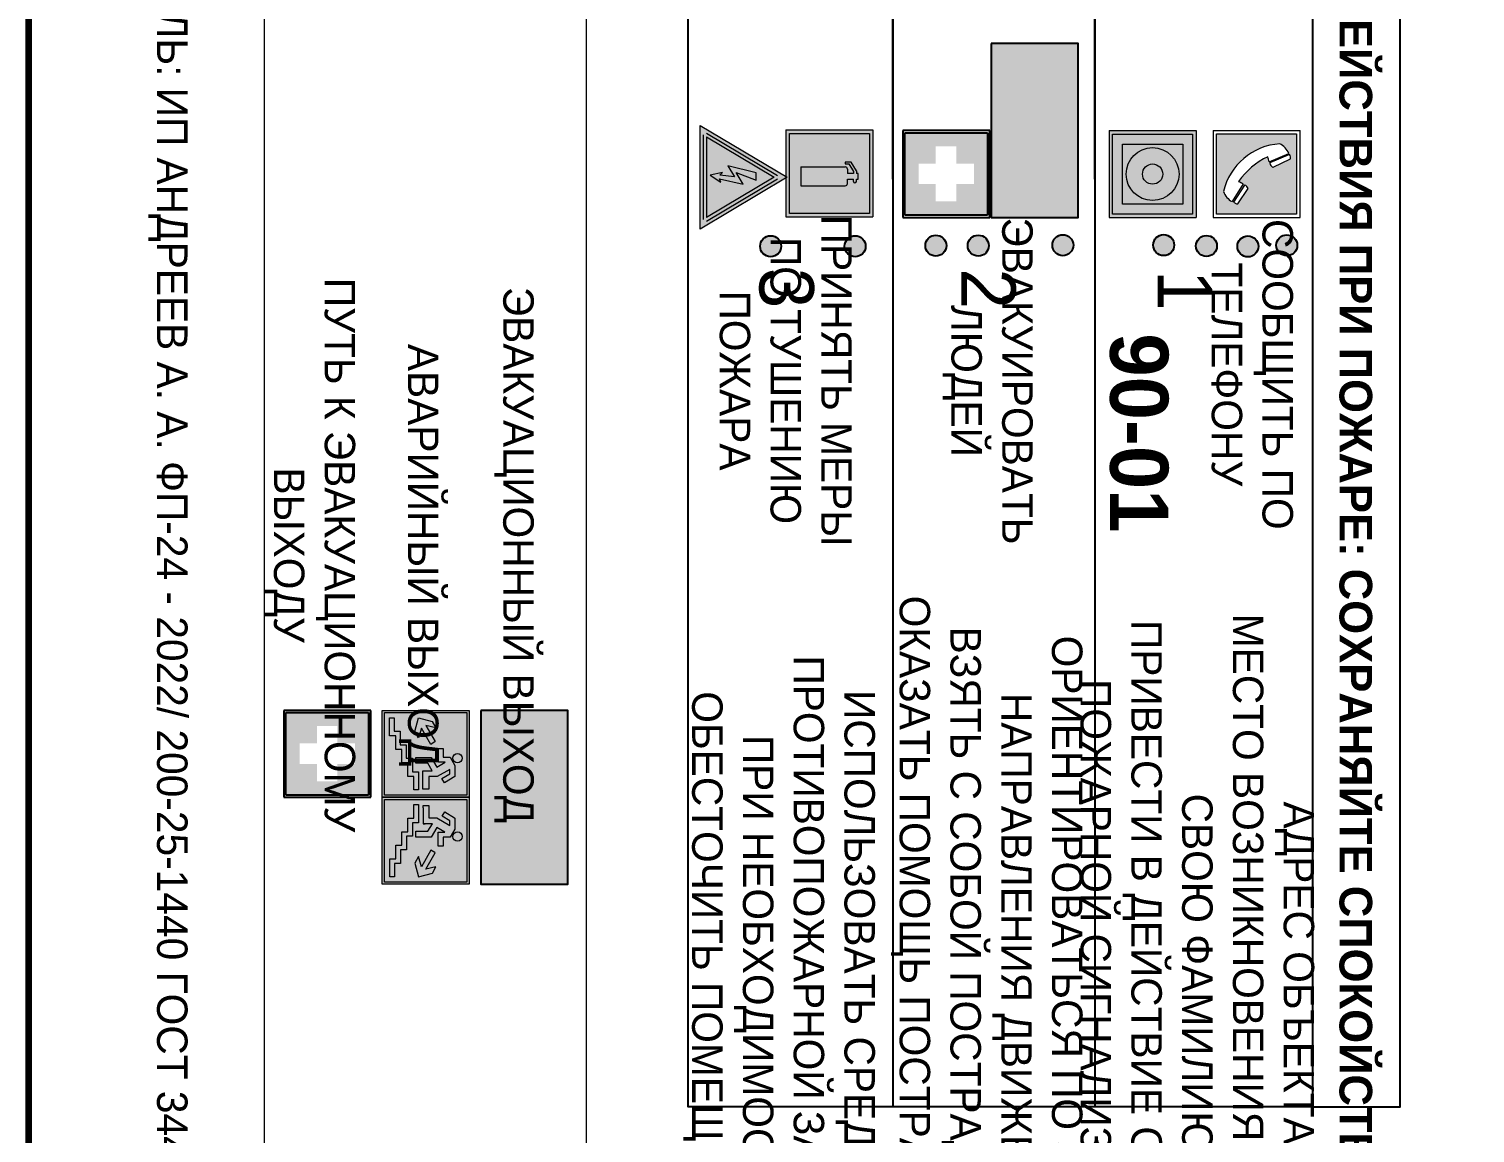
# Model space of a CAD drawing. Header units: millimetres. Extents: x 13114 to 67229, y 22859 to 38520.
# Drawn here: x 29931.4 to 30064.4, y 30327.8 to 30429.4 of the extents above; entities that cross this region are included whole.
import ezdxf

# ---------------------------------------------------------------- set-up
doc = ezdxf.new("R2010")
doc.units = ezdxf.units.MM
doc.layers.add('План_Штампы', color=7, linetype='Continuous')
doc.styles.add('обычный', font='arial.ttf')

# ---------------------------------------------------------------- blocks, each defined once
blk = doc.blocks.new('A$C3E6D3DDE')
at = {"lineweight": 5}
h = blk.add_hatch(color=40, dxfattribs=at)
h.paths.add_polyline_path([(24.1, 1.45), (16.46, -11.35), (31.74, -11.35)])
h.paths.add_polyline_path([(24.09, -0.46), (30.03, -10.41), (18.14, -10.41)], flags=16)
h.paths.add_polyline_path([(24.54, -3.08), (23.41, -6.02), (25.13, -5.01), (24.33, -8.5), (24.82, -8.27), (23.79, -9.86), (23.4, -8.04), (23.8, -8.43), (24.04, -6.29), (22.39, -7.25), (23.44, -3.08)], flags=0)
h = blk.add_hatch(color=256, dxfattribs=at)
h.paths.add_polyline_path([(24.37, 0.03, 0.567511), (23.82, 0.03), (17.59, -10.4, 0.582454), (17.86, -10.88), (30.32, -10.88, 0.582149), (30.6, -10.4)])
h.paths.add_polyline_path([(24.09, -0.46), (18.14, -10.41), (30.03, -10.41)], flags=16)
h.paths.add_polyline_path([(24.54, -3.08), (23.41, -6.02), (25.13, -5.01), (24.33, -8.5), (24.82, -8.27), (23.79, -9.86), (23.4, -8.04), (23.8, -8.43), (24.04, -6.29), (22.39, -7.25), (23.44, -3.08)], flags=0)
h = blk.add_hatch(color=40, dxfattribs=at)
h.paths.add_polyline_path([(24.09, -0.46), (18.14, -10.41), (30.03, -10.41)])
h.paths.add_polyline_path([(24.82, -8.27), (23.79, -9.86), (23.4, -8.04), (23.8, -8.43), (24.04, -6.29), (22.39, -7.25), (23.44, -3.08), (24.54, -3.08), (23.41, -6.02), (25.13, -5.01), (24.33, -8.5)], flags=16)
at = {"color": 40, "lineweight": 5}
for p, q in [((16.46, -11.35), (24.1, 1.45)), ((24.1, 1.45), (31.74, -11.35))]:
    blk.add_line(p, q, dxfattribs=at)
at = {"lineweight": 5}
for p, q in [((17.59, -10.4), (23.82, 0.03)), ((24.37, 0.03), (30.6, -10.4)), ((18.14, -10.41), (24.09, -0.46)), ((24.09, -0.46), (30.03, -10.41)), ((23.44, -3.08), (22.39, -7.25)), ((23.41, -6.02), (24.54, -3.08)), ((24.54, -3.08), (23.44, -3.08)), ((22.39, -7.25), (24.04, -6.29)), ((25.13, -5.01), (23.41, -6.02)), ((24.04, -6.29), (23.8, -8.43)), ((24.33, -8.5), (25.13, -5.01)), ((23.8, -8.43), (23.4, -8.04)), ((23.4, -8.04), (23.79, -9.86)), ((23.79, -9.86), (24.82, -8.27)), ((24.82, -8.27), (24.33, -8.5)), ((18.14, -10.41), (30.03, -10.41)), ((17.86, -10.88), (30.32, -10.88))]:
    blk.add_line(p, q, dxfattribs=at)
at = {"color": 50, "lineweight": 5}
blk.add_line((31.74, -11.35), (16.46, -11.35), dxfattribs=at)
blk = doc.blocks.new('A$C456E1F9C')
at = {"lineweight": 5}
h = blk.add_hatch(color=242, dxfattribs=at)
h.paths.add_polyline_path([(0.51, -1.47), (0.51, -13.26), (12.29, -13.26), (12.29, -1.47)])
h.paths.add_polyline_path([(5.42, -4.95, -0.254479), (4.78, -5.4), (3.52, -2.53, -0.209735), (4.23, -2.4)], flags=16)
h.paths.add_polyline_path([(8.53, -8.6), (10.87, -10.17), (10.54, -10.76), (8.03, -9.13, -0.192251)], flags=16)
h.paths.add_polyline_path([(4.61, -5.49, 0.005518), (3.87, -5.72, 0.128647), (7.49, -10.01, 0.00809), (7.83, -9.33), (10.47, -10.97, -0.16736), (8.99, -12.25, -0.327862), (1.95, -3.95, -0.166952), (3.36, -2.62)], flags=16)
at = {"color": 242, "lineweight": 5}
for p, q in [((0, -13.77), (0, -0.97)), ((12.8, -0.97), (0, -0.97)), ((12.8, -13.77), (12.8, -0.97)), ((4.61, -5.49), (3.36, -2.62)), ((3.52, -2.53), (4.78, -5.4)), ((4.23, -2.4), (5.42, -4.95)), ((7.83, -9.33), (10.47, -10.97)), ((8.03, -9.13), (10.54, -10.76)), ((10.81, -10.12), (8.53, -8.6)), ((10.54, -10.76), (10.8, -10.3)), ((10.8, -10.3), (10.81, -10.12)), ((0, -13.77), (12.8, -13.77))]:
    blk.add_line(p, q, dxfattribs=at)
blk.add_lwpolyline([(0.51, -1.47), (12.29, -1.47), (12.29, -13.26), (0.51, -13.26)], close=True, dxfattribs=at)
for centre, radius, start, end in [((4.59, -5.34), 2.99, 114.2845, 152.1974), ((11.12, -3.31), 9.19, 183.9915, 256.6009), ((4.02, -3.27), 0.891, 76.3284, 123.7092), ((14.98, -39.1), 35.17, 107.1487, 108.4135), ((13.86, -0.94), 11.08, 205.5536, 234.8762), ((4.68, -4.59), 0.824, 276.9621, 334.0723), ((-13.31, 0.8), 23.44, 332.5487, 334.4027), ((8.94, -9.5), 0.989, 114.4092, 157.9388), ((7.87, -9.46), 3, 291.9291, 329.9329)]:
    blk.add_arc(centre, radius, start, end, dxfattribs=at)
blk = doc.blocks.new('A$C54414219')
at = {"true_color": 0xffffff}
h = blk.add_hatch(color=7, dxfattribs=at)
h.paths.add_polyline_path([(2.39, -9.45), (2.39, -18.3), (11.23, -18.3), (11.23, -9.45)], flags=0)
h.paths.add_polyline_path([(10.71, -13.87, -1), (2.92, -13.87, -1)], flags=0)
h.paths.add_polyline_path([(8.3, -13.87, -1), (5.33, -13.87, -1)], flags=0)
h.paths.add_polyline_path([(0.41, -7.47), (0.41, -20.27), (13.21, -20.27), (13.21, -7.47)])
h.paths.add_polyline_path([(0.92, -19.77), (12.71, -19.77), (12.71, -7.98), (0.92, -7.98)], flags=16)
h.paths.add_polyline_path([(11.23, -9.45), (11.23, -18.3), (2.39, -18.3), (2.39, -9.45)], flags=0)
at = {"lineweight": 5}
h = blk.add_hatch(color=242, dxfattribs=at)
h.paths.add_polyline_path([(12.71, -7.98), (0.92, -7.98), (0.92, -19.77), (12.71, -19.77)])
h.paths.add_polyline_path([(11.23, -18.3), (2.39, -18.3), (2.39, -9.45), (11.23, -9.45)], flags=16)
h.paths.add_polyline_path([(10.71, -13.87, -1), (2.92, -13.87, -1)], flags=0)
h.paths.add_polyline_path([(8.3, -13.87, -1), (5.33, -13.87, -1)], flags=0)
at = {"true_color": 0xffffff}
h = blk.add_hatch(color=7, dxfattribs=at)
h.paths.add_polyline_path([(2.39, -9.45), (2.39, -18.3), (11.23, -18.3), (11.23, -9.45)])
h.paths.add_polyline_path([(10.71, -13.87, -1), (2.92, -13.87, -1)], flags=16)
h.paths.add_polyline_path([(8.3, -13.87, -1), (5.33, -13.87, -1)], flags=0)
at = {"lineweight": 5}
h = blk.add_hatch(color=242, dxfattribs=at)
h.paths.add_polyline_path([(2.92, -13.87, 1), (10.71, -13.87, 1)])
h.paths.add_polyline_path([(8.3, -13.87, -1), (5.33, -13.87, -1)], flags=16)
at = {"color": 242, "lineweight": 5}
for p, q in [((0.41, -20.27), (0.41, -7.47)), ((0.41, -7.47), (13.21, -7.47)), ((0.41, -7.47), (13.21, -7.47)), ((13.21, -20.27), (13.21, -7.47)), ((0.41, -20.27), (13.21, -20.27))]:
    blk.add_line(p, q, dxfattribs=at)
for points in [[(0.92, -7.98), (12.71, -7.98), (12.71, -19.77), (0.92, -19.77)], [(2.39, -9.45), (11.23, -9.45), (11.23, -18.3), (2.39, -18.3)]]:
    blk.add_lwpolyline(points, close=True, dxfattribs=at)
for radius in [3.89, 1.49]:
    blk.add_circle((6.81, -13.87), radius, dxfattribs=at)
blk = doc.blocks.new('A$C32E8229D')
at = {"true_color": 0xffffff}
blk.add_hatch(color=7, dxfattribs=at).paths.add_polyline_path([(0, 0), (0, -8), (16, -8), (16, 0)])
h = blk.add_hatch(color=126)
h.paths.add_polyline_path([(0.2, -0.2), (15.8, -0.2), (15.8, -7.8), (0.2, -7.8)])
h.paths.add_polyline_path([(13.49, -2.05), (12.08, -2.05), (11.37, -2.63, 0.162397), (11.29, -2.84), (11.29, -3.63), (10.35, -3.63), (10.35, -4.05), (11.68, -4.05), (11.68, -3.48), (12.26, -4.28), (11.29, -5.1), (11.29, -6.78), (11.85, -6.78), (11.85, -5.44), (12.8, -4.64), (12.8, -5.94), (14.46, -5.94), (14.46, -5.39), (13.45, -5.39), (13.45, -3.97), (12.46, -2.59), (13.15, -2.59), (13.69, -3.34), (14.18, -3)], flags=16)
h.paths.add_polyline_path([(10.74, -1.82, 1), (11.8, -1.82, 1)], flags=16)
h.paths.add_polyline_path([(9.39, -3.59), (5.99, -3.59), (6.56, -3.03), (5.91, -3.03), (5.1, -3.83), (5.91, -4.64), (6.56, -4.64), (5.99, -4.09), (9.39, -4.09)], flags=16)
h.paths.add_polyline_path([(4.29, -1.08), (1.72, -1.08), (1.72, -6.6), (4.29, -6.6)], flags=16)
at = {"color": 126}
blk.add_lwpolyline([(16, -8), (0, -8), (0, 0), (16, 0)], close=True, dxfattribs=at)
blk = doc.blocks.new('A$C18900ED3')
h = blk.add_hatch(color=126)
h.paths.add_polyline_path([(-0.18, -0.18), (-7.02, -0.18), (-7.02, -7.02), (-0.18, -7.02)])
h.paths.add_polyline_path([(-5.89, -4.46), (-5.89, -2.77), (-4.46, -2.77), (-4.46, -1.31), (-2.77, -1.31), (-2.77, -2.77), (-1.33, -2.77), (-1.33, -4.46), (-2.77, -4.46), (-2.77, -5.89), (-4.46, -5.89), (-4.46, -4.46)], flags=16)
at = {"color": 126}
for p, q in [((-7.2, 0), (-7.2, -7.2)), ((0, 0), (-7.2, 0)), ((0, -7.2), (0, 0)), ((-7.02, -7.02), (-7.02, -0.18)), ((-7.02, -0.18), (-0.18, -0.18)), ((-0.18, -0.18), (-0.18, -7.02)), ((-0.18, -7.02), (-7.02, -7.02)), ((-7.2, -7.2), (0, -7.2))]:
    blk.add_line(p, q, dxfattribs=at)
blk = doc.blocks.new('A$C3AD82952')
at = {"true_color": 0xf5f5ff}
h = blk.add_hatch(color=7, dxfattribs=at)
h.dxf.hatch_style = 1
h.paths.add_polyline_path([(8.21, 8.73, 0.414214), (7.89, 9.05), (7.22, 9.05), (7.22, 9.92), (7.59, 9.92, 1), (7.57, 10.36), (7.22, 10.36), (7.22, 10.6), (6.43, 10.6), (6.43, 10.36), (6.01, 10.36), (4.74, 9.59), (4.74, 8.69), (4.98, 8.73), (4.98, 9.26), (6.12, 9.91), (6.43, 9.91), (6.43, 9.05), (5.76, 9.05, 0.414214), (5.44, 8.73), (5.44, 2.2), (8.21, 2.2)], flags=0)
h.paths.add_polyline_path([(12.8, 12.8), (0, 12.8), (0, 0), (12.8, 0)])
h.paths.add_polyline_path([(0.51, 12.29), (12.29, 12.29), (12.29, 0.51), (0.51, 0.51)], flags=16)
h.paths.add_polyline_path([(4.74, 9.59), (6.01, 10.36), (6.43, 10.36), (6.43, 10.6), (7.22, 10.6), (7.22, 10.36), (7.59, 10.36, -0.94586), (7.59, 9.92), (7.22, 9.92), (7.22, 9.05), (7.89, 9.05, -0.414214), (8.21, 8.73), (8.21, 2.2), (5.44, 2.2), (5.44, 8.73, -0.414214), (5.76, 9.05), (6.43, 9.05), (6.43, 9.91), (6.12, 9.91), (4.98, 9.26), (4.98, 8.73), (4.74, 8.69)], flags=0)
h = blk.add_hatch(color=242)
h.dxf.hatch_style = 1
h.paths.add_polyline_path([(12.29, 12.29), (0.51, 12.29), (0.51, 0.51), (12.29, 0.51)])
h.paths.add_polyline_path([(4.74, 8.69), (4.74, 9.59), (6.01, 10.36), (6.43, 10.36), (6.43, 10.6), (7.22, 10.6), (7.22, 10.36), (7.59, 10.36, -0.94586), (7.59, 9.92), (7.22, 9.92), (7.22, 9.05), (7.89, 9.05, -0.414214), (8.21, 8.73), (8.21, 2.2), (5.44, 2.2), (5.44, 8.73, -0.414214), (5.76, 9.05), (6.43, 9.05), (6.43, 9.91), (6.12, 9.91), (4.98, 9.26), (4.98, 8.73)], flags=16)
h = blk.add_hatch(color=7, dxfattribs=at)
h.dxf.hatch_style = 1
h.paths.add_polyline_path([(8.21, 8.73, 0.414214), (7.89, 9.05), (7.22, 9.05), (7.22, 9.92), (7.59, 9.92, 1), (7.57, 10.36), (7.22, 10.36), (7.22, 10.6), (6.43, 10.6), (6.43, 10.36), (6.01, 10.36), (4.74, 9.59), (4.74, 8.69), (4.98, 8.73), (4.98, 9.26), (6.12, 9.91), (6.43, 9.91), (6.43, 9.05), (5.76, 9.05, 0.414214), (5.44, 8.73), (5.44, 2.2), (8.21, 2.2)])
at = {"color": 242, "lineweight": 5}
for p, q in [((0, 0), (0, 12.8)), ((0, 12.8), (12.8, 12.8)), ((12.8, 0), (12.8, 12.8)), ((6.01, 10.36), (4.74, 9.59)), ((4.74, 9.59), (4.74, 8.69)), ((4.74, 8.69), (4.98, 8.73)), ((4.98, 9.26), (6.12, 9.91)), ((4.98, 8.73), (4.98, 9.26)), ((5.44, 2.2), (5.44, 8.73)), ((5.76, 9.05), (6.43, 9.05)), ((6.01, 10.36), (6.43, 10.36)), ((6.12, 9.91), (6.43, 9.91)), ((7.22, 10.6), (6.43, 10.6)), ((6.43, 10.6), (6.43, 10.36)), ((6.43, 9.91), (6.43, 9.05)), ((7.22, 10.36), (7.22, 10.6)), ((7.59, 10.36), (7.22, 10.36)), ((7.22, 9.05), (7.22, 9.92)), ((7.59, 9.92), (7.22, 9.92)), ((7.89, 9.05), (7.22, 9.05)), ((8.21, 2.2), (8.21, 8.73)), ((5.44, 2.2), (8.21, 2.2)), ((0, 0), (12.8, 0))]:
    blk.add_line(p, q, dxfattribs=at)
blk.add_lwpolyline([(0.51, 12.29), (12.29, 12.29), (12.29, 0.51), (0.51, 0.51)], close=True, dxfattribs=at)
for centre, radius, start, end in [((5.76, 8.73), 0.32, 90, 180), ((7.58, 10.14), 0.223, 273.1875, 86.8125), ((7.89, 8.73), 0.32, 0, 90)]:
    blk.add_arc(centre, radius, start, end, dxfattribs=at)
blk = doc.blocks.new('вниз 3')
at = {"lineweight": 0, "true_color": 0xffffff}
h = blk.add_hatch(color=7, dxfattribs=at)
h.dxf.hatch_style = 1
h.paths.add_polyline_path([(40997.5, -4475.69), (40997.25, -4475.28), (40995.76, -4476.15), (40995.97, -4475.23), (40995.39, -4475.56), (40995.05, -4476.83), (40996.33, -4477.17), (40996.91, -4476.83), (40996, -4476.55)], flags=0)
h.paths.add_polyline_path([(40999.81, -4473.95), (41000.22, -4473.95), (41000.64, -4474.67), (41001.03, -4474.43), (41000.46, -4473.49), (41000.42, -4473.49), (40999.43, -4473.49), (40998.68, -4473.92), (40998.68, -4474.57), (40997.88, -4474.57), (40997.88, -4475), (40999.14, -4475), (40999.14, -4474.43), (40999.14, -4474.38), (40999.59, -4475.15), (40998.72, -4475.67), (40998.72, -4477.06), (40999.24, -4477.06), (40999.24, -4475.96), (40999.95, -4475.56), (40999.95, -4476.43), (41001.61, -4476.43), (41001.61, -4475.88), (41000.47, -4475.88), (41000.47, -4475.12)], flags=0)
h.paths.add_polyline_path([(40999.2, -4473.24, 1), (40998.35, -4473.24, 1)], flags=0)
h.paths.add_polyline_path([(41000.46, -4477.26), (41001.69, -4477.26), (41001.69, -4476.84), (41000.03, -4476.84), (41000.03, -4477.39), (40998.78, -4477.39), (40998.78, -4477.95), (40997.53, -4477.95), (40997.53, -4478.5), (40996.29, -4478.5), (40996.29, -4479.06), (40995.05, -4479.06), (40995.05, -4479.48), (40995.29, -4479.48), (40996.72, -4479.48), (40996.72, -4478.92), (40997.97, -4478.92), (40997.97, -4478.36), (40999.2, -4478.36), (40999.2, -4477.81), (41000.46, -4477.81)], flags=0)
h.paths.add_polyline_path([(41002.37, -4472.17), (40994.37, -4472.17), (40994.37, -4480.17), (41002.37, -4480.17)])
h.paths.add_polyline_path([(41002.16, -4479.96), (40994.57, -4479.96), (40994.57, -4472.37), (41002.16, -4472.37)], flags=16)
h.paths.add_polyline_path([(41001.61, -4475.88), (41001.61, -4476.43), (40999.95, -4476.43), (40999.95, -4475.56), (40999.24, -4475.96), (40999.24, -4477.06), (40998.72, -4477.06), (40998.72, -4475.67), (40999.59, -4475.15), (40999.14, -4474.38), (40999.14, -4474.43), (40999.14, -4475), (40997.88, -4475), (40997.88, -4474.57), (40998.68, -4474.57), (40998.68, -4473.92), (40999.43, -4473.49), (41000.42, -4473.49), (41000.46, -4473.49), (41001.03, -4474.43), (41000.64, -4474.67), (41000.22, -4473.95), (40999.81, -4473.95), (41000.47, -4475.12), (41000.47, -4475.88)], flags=0)
h.paths.add_polyline_path([(41001.69, -4476.84), (41001.69, -4477.26), (41000.46, -4477.26), (41000.46, -4477.81), (40999.2, -4477.81), (40999.2, -4478.36), (40997.97, -4478.36), (40997.97, -4478.92), (40996.72, -4478.92), (40996.72, -4479.48), (40995.05, -4479.48), (40995.05, -4479.06), (40996.29, -4479.06), (40996.29, -4478.5), (40997.53, -4478.5), (40997.53, -4477.95), (40998.78, -4477.95), (40998.78, -4477.39), (41000.03, -4477.39), (41000.03, -4476.84)], flags=0)
h.paths.add_polyline_path([(40998.35, -4473.24, -1), (40999.2, -4473.24, -1)], flags=0)
h.paths.add_polyline_path([(40997.5, -4475.69), (40996, -4476.55), (40996.91, -4476.83), (40996.33, -4477.17), (40995.05, -4476.83), (40995.39, -4475.56), (40995.97, -4475.23), (40995.76, -4476.15), (40997.25, -4475.28)], flags=0)
at = {"lineweight": 0}
h = blk.add_hatch(color=126, dxfattribs=at)
h.dxf.hatch_style = 1
h.paths.add_polyline_path([(41002.16, -4472.37), (40994.57, -4472.37), (40994.57, -4479.96), (41002.16, -4479.96)])
h.paths.add_polyline_path([(40995.97, -4475.23), (40995.76, -4476.15), (40997.25, -4475.28), (40997.5, -4475.69), (40996, -4476.55), (40996.91, -4476.83), (40996.33, -4477.17), (40995.05, -4476.83), (40995.39, -4475.56)], flags=16)
h.paths.add_polyline_path([(40997.88, -4474.57), (40998.68, -4474.57), (40998.68, -4473.92), (40999.43, -4473.49), (41000.42, -4473.49), (41000.46, -4473.49), (41001.03, -4474.43), (41000.64, -4474.67), (41000.22, -4473.95), (40999.81, -4473.95), (41000.47, -4475.12), (41000.47, -4475.88), (41001.61, -4475.88), (41001.61, -4476.43), (40999.95, -4476.43), (40999.95, -4475.56), (40999.24, -4475.96), (40999.24, -4477.06), (40998.72, -4477.06), (40998.72, -4475.67), (40999.59, -4475.15), (40999.14, -4474.38), (40999.14, -4474.43), (40999.14, -4475), (40997.88, -4475)], flags=16)
h.paths.add_polyline_path([(40998.35, -4473.24, -1), (40999.2, -4473.24, -1)], flags=16)
h.paths.add_polyline_path([(40997.53, -4477.95), (40998.78, -4477.95), (40998.78, -4477.39), (41000.03, -4477.39), (41000.03, -4476.84), (41001.69, -4476.84), (41001.69, -4477.26), (41000.46, -4477.26), (41000.46, -4477.81), (40999.2, -4477.81), (40999.2, -4478.36), (40997.97, -4478.36), (40997.97, -4478.92), (40996.72, -4478.92), (40996.72, -4479.48), (40995.05, -4479.48), (40995.05, -4479.06), (40996.29, -4479.06), (40996.29, -4478.5), (40997.53, -4478.5)], flags=16)
at = {"lineweight": 0, "true_color": 0xffffff}
h = blk.add_hatch(color=7, dxfattribs=at)
h.dxf.hatch_style = 1
h.paths.add_polyline_path([(40999.2, -4473.24, 1), (40998.35, -4473.24, 1)])
h.paths.add_polyline_path([(40999.81, -4473.95), (41000.22, -4473.95), (41000.64, -4474.67), (41001.03, -4474.43), (41000.46, -4473.49), (41000.42, -4473.49), (40999.43, -4473.49), (40998.68, -4473.92), (40998.68, -4474.57), (40997.88, -4474.57), (40997.88, -4475), (40999.14, -4475), (40999.14, -4474.43), (40999.14, -4474.38), (40999.59, -4475.15), (40998.72, -4475.67), (40998.72, -4477.06), (40999.24, -4477.06), (40999.24, -4475.96), (40999.95, -4475.56), (40999.95, -4476.43), (41001.61, -4476.43), (41001.61, -4475.88), (41000.47, -4475.88), (41000.47, -4475.12)])
h.paths.add_polyline_path([(40999.2, -4477.81), (41000.46, -4477.81), (41000.46, -4477.26), (41001.69, -4477.26), (41001.69, -4476.84), (41000.03, -4476.84), (41000.03, -4477.39), (40998.78, -4477.39), (40998.78, -4477.95), (40997.53, -4477.95), (40997.53, -4478.5), (40996.29, -4478.5), (40996.29, -4479.06), (40995.05, -4479.06), (40995.05, -4479.48), (40995.29, -4479.48), (40996.72, -4479.48), (40996.72, -4478.92), (40997.97, -4478.92), (40997.97, -4478.36), (40999.2, -4478.36)])
h.paths.add_polyline_path([(40997.5, -4475.69), (40997.25, -4475.28), (40995.76, -4476.15), (40995.97, -4475.23), (40995.39, -4475.56), (40995.05, -4476.83), (40996.33, -4477.17), (40996.91, -4476.83), (40996, -4476.55)])
at = {"color": 126, "lineweight": 0}
for points in [[(40994.37, -4472.17), (41002.37, -4472.17), (41002.37, -4480.17), (40994.37, -4480.17)], [(40994.57, -4472.37), (41002.16, -4472.37), (41002.16, -4479.96), (40994.57, -4479.96)]]:
    blk.add_lwpolyline(points, close=True, dxfattribs=at)
for points in [[(40999.14, -4474.43), (40999.14, -4475), (40997.88, -4475), (40997.88, -4474.57), (40998.68, -4474.57), (40998.68, -4473.92), (40999.43, -4473.49), (41000.42, -4473.49), (41000.46, -4473.49), (41001.03, -4474.43), (41000.64, -4474.67), (41000.22, -4473.95), (40999.81, -4473.95), (41000.47, -4475.12), (41000.47, -4475.88), (41001.61, -4475.88), (41001.61, -4476.43), (40999.95, -4476.43), (40999.95, -4475.56), (40999.24, -4475.96), (40999.24, -4477.06), (40998.72, -4477.06), (40998.72, -4475.67), (40999.59, -4475.15), (40999.14, -4474.38), (40999.14, -4474.43)], [(40995.05, -4476.83), (40995.39, -4475.56), (40995.97, -4475.23), (40995.76, -4476.15), (40997.25, -4475.28), (40997.5, -4475.69), (40996, -4476.55), (40996.91, -4476.83), (40996.33, -4477.17), (40995.05, -4476.83)], [(40995.29, -4479.48), (40995.05, -4479.48), (40995.05, -4479.06), (40996.29, -4479.06), (40996.29, -4478.5), (40997.53, -4478.5), (40997.53, -4477.95), (40998.78, -4477.95), (40998.78, -4477.39), (41000.03, -4477.39), (41000.03, -4476.84), (41001.69, -4476.84), (41001.69, -4477.26), (41000.46, -4477.26), (41000.46, -4477.81), (40999.2, -4477.81), (40999.2, -4478.36), (40997.97, -4478.36), (40997.97, -4478.92), (40996.72, -4478.92), (40996.72, -4479.48), (40995.05, -4479.48)]]:
    blk.add_lwpolyline(points, dxfattribs=at)
blk.add_circle((40998.77, -4473.24), 0.426, dxfattribs=at)
blk = doc.blocks.new('вниз')
at = {"lineweight": 0, "true_color": 0xffffff}
h = blk.add_hatch(color=7, dxfattribs=at)
h.dxf.hatch_style = 1
h.paths.add_polyline_path([(40994.51, -4472.22), (40986.51, -4472.22), (40986.51, -4480.22), (40994.51, -4480.22)])
h.paths.add_polyline_path([(40994.31, -4472.42), (40994.31, -4480.01), (40986.71, -4480.01), (40986.71, -4472.42)], flags=16)
h.paths.add_polyline_path([(40988.43, -4473.53), (40989.43, -4473.53), (40990.19, -4473.96), (40990.19, -4474.6), (40991, -4474.6), (40991, -4475.06), (40989.73, -4475.06), (40989.73, -4474.46), (40989.3, -4475.18), (40990.17, -4475.7), (40990.17, -4477.11), (40989.63, -4477.11), (40989.63, -4476.01), (40988.94, -4475.59), (40988.94, -4476.46), (40988.94, -4476.46), (40987.47, -4476.46), (40987.26, -4476.46), (40987.26, -4475.92), (40988.4, -4475.92), (40988.4, -4475.2), (40989.1, -4473.99), (40988.66, -4473.99), (40988.24, -4474.7), (40987.86, -4474.47), (40988.41, -4473.56)], flags=0)
h.paths.add_polyline_path([(40990.55, -4473.29, -1), (40989.69, -4473.29, -1)], flags=0)
h.paths.add_polyline_path([(40988.85, -4476.89), (40988.85, -4477.43), (40990.1, -4477.43), (40990.1, -4477.99), (40991.34, -4477.99), (40991.34, -4478.54), (40992.59, -4478.54), (40992.59, -4479.09), (40993.83, -4479.09), (40993.83, -4479.52), (40992.17, -4479.52), (40992.17, -4478.97), (40990.91, -4478.97), (40990.91, -4478.41), (40989.68, -4478.41), (40989.68, -4477.86), (40988.43, -4477.86), (40988.43, -4477.31), (40987.6, -4477.31), (40987.18, -4477.31), (40987.18, -4476.89)], flags=0)
h.paths.add_polyline_path([(40991.61, -4475.33), (40993.12, -4476.2), (40992.9, -4475.27), (40993.48, -4475.6), (40993.83, -4476.88), (40992.56, -4477.22), (40991.97, -4476.88), (40992.9, -4476.61), (40991.38, -4475.74), (40991.58, -4475.39)], flags=0)
h.paths.add_polyline_path([(40990.19, -4473.96), (40989.43, -4473.53), (40988.43, -4473.53), (40988.41, -4473.56), (40987.86, -4474.47), (40988.24, -4474.7), (40988.66, -4473.99), (40989.1, -4473.99), (40988.4, -4475.2), (40988.4, -4475.92), (40987.26, -4475.92), (40987.26, -4476.46), (40987.47, -4476.46), (40988.94, -4476.46), (40988.94, -4476.27), (40988.94, -4475.59), (40989.63, -4476.01), (40989.63, -4477.11), (40990.17, -4477.11), (40990.17, -4475.7), (40989.3, -4475.18), (40989.73, -4474.46), (40989.73, -4475.06), (40991, -4475.06), (40991, -4474.6), (40990.19, -4474.6)], flags=0)
h.paths.add_polyline_path([(40990.55, -4473.29, 1), (40989.69, -4473.29, 1)], flags=0)
h.paths.add_polyline_path([(40991.61, -4475.33), (40991.58, -4475.39), (40991.38, -4475.74), (40992.9, -4476.61), (40991.97, -4476.88), (40992.56, -4477.22), (40993.83, -4476.88), (40993.48, -4475.6), (40992.9, -4475.27), (40993.12, -4476.2)], flags=0)
h.paths.add_polyline_path([(40990.1, -4477.43), (40988.85, -4477.43), (40988.85, -4476.89), (40987.18, -4476.89), (40987.18, -4477.31), (40987.6, -4477.31), (40988.43, -4477.31), (40988.43, -4477.86), (40989.68, -4477.86), (40989.68, -4478.41), (40990.91, -4478.41), (40990.91, -4478.97), (40992.17, -4478.97), (40992.17, -4479.52), (40993.83, -4479.52), (40993.83, -4479.09), (40992.59, -4479.09), (40992.59, -4478.54), (40991.34, -4478.54), (40991.34, -4477.99), (40990.1, -4477.99)], flags=0)
at = {"lineweight": 0}
h = blk.add_hatch(color=126, dxfattribs=at)
h.dxf.hatch_style = 1
h.paths.add_polyline_path([(40994.31, -4472.42), (40986.71, -4472.42), (40986.71, -4480.01), (40994.31, -4480.01)])
h.paths.add_polyline_path([(40988.43, -4473.53), (40989.43, -4473.53), (40990.19, -4473.96), (40990.19, -4474.6), (40991, -4474.6), (40991, -4475.06), (40989.73, -4475.06), (40989.73, -4474.46), (40989.3, -4475.18), (40990.17, -4475.7), (40990.17, -4477.11), (40989.63, -4477.11), (40989.63, -4476.01), (40988.94, -4475.59), (40988.94, -4476.46), (40988.94, -4476.46), (40987.47, -4476.46), (40987.26, -4476.46), (40987.26, -4475.92), (40988.4, -4475.92), (40988.4, -4475.2), (40989.1, -4473.99), (40988.66, -4473.99), (40988.24, -4474.7), (40987.86, -4474.47), (40988.41, -4473.56)], flags=16)
h.paths.add_polyline_path([(40990.55, -4473.29, -1), (40989.69, -4473.29, -1)], flags=16)
h.paths.add_polyline_path([(40988.85, -4476.89), (40988.85, -4477.43), (40990.1, -4477.43), (40990.1, -4477.99), (40991.34, -4477.99), (40991.34, -4478.54), (40992.59, -4478.54), (40992.59, -4479.09), (40993.83, -4479.09), (40993.83, -4479.52), (40992.17, -4479.52), (40992.17, -4478.97), (40990.91, -4478.97), (40990.91, -4478.41), (40989.68, -4478.41), (40989.68, -4477.86), (40988.43, -4477.86), (40988.43, -4477.31), (40987.6, -4477.31), (40987.18, -4477.31), (40987.18, -4476.89)], flags=16)
h.paths.add_polyline_path([(40991.61, -4475.33), (40993.12, -4476.2), (40992.9, -4475.27), (40993.48, -4475.6), (40993.83, -4476.88), (40992.56, -4477.22), (40991.97, -4476.88), (40992.9, -4476.61), (40991.38, -4475.74), (40991.58, -4475.39)], flags=16)
at = {"lineweight": 0, "true_color": 0xffffff}
h = blk.add_hatch(color=7, dxfattribs=at)
h.dxf.hatch_style = 1
h.paths.add_polyline_path([(40989.73, -4474.46), (40989.73, -4475.06), (40991, -4475.06), (40991, -4474.6), (40990.19, -4474.6), (40990.19, -4473.96), (40989.43, -4473.53), (40988.43, -4473.53), (40988.41, -4473.56), (40987.86, -4474.47), (40988.24, -4474.7), (40988.66, -4473.99), (40989.1, -4473.99), (40988.4, -4475.2), (40988.4, -4475.92), (40987.26, -4475.92), (40987.26, -4476.46), (40987.47, -4476.46), (40988.94, -4476.46), (40988.94, -4475.59), (40989.63, -4476.01), (40989.63, -4477.11), (40990.17, -4477.11), (40990.17, -4475.7), (40989.3, -4475.18)])
h.paths.add_polyline_path([(40989.69, -4473.29, 1), (40990.55, -4473.29, 1)])
h.paths.add_polyline_path([(40991.61, -4475.33), (40991.58, -4475.39), (40991.38, -4475.74), (40992.9, -4476.61), (40991.97, -4476.88), (40992.56, -4477.22), (40993.83, -4476.88), (40993.48, -4475.6), (40992.9, -4475.27), (40993.12, -4476.2)])
h.paths.add_polyline_path([(40990.1, -4477.43), (40988.85, -4477.43), (40988.85, -4476.89), (40987.18, -4476.89), (40987.18, -4477.31), (40987.6, -4477.31), (40988.43, -4477.31), (40988.43, -4477.86), (40989.68, -4477.86), (40989.68, -4478.41), (40990.91, -4478.41), (40990.91, -4478.97), (40992.17, -4478.97), (40992.17, -4479.52), (40993.83, -4479.52), (40993.83, -4479.09), (40992.59, -4479.09), (40992.59, -4478.54), (40991.34, -4478.54), (40991.34, -4477.99), (40990.1, -4477.99)])
at = {"color": 126, "lineweight": 0}
for points in [[(40986.51, -4472.22), (40994.51, -4472.22), (40994.51, -4480.22), (40986.51, -4480.22)], [(40986.71, -4472.42), (40994.31, -4472.42), (40994.31, -4480.01), (40986.71, -4480.01)]]:
    blk.add_lwpolyline(points, close=True, dxfattribs=at)
for points in [[(40987.47, -4476.46), (40987.26, -4476.46), (40987.26, -4475.92), (40988.4, -4475.92), (40988.4, -4475.2), (40989.1, -4473.99), (40988.66, -4473.99), (40988.24, -4474.7), (40987.86, -4474.47), (40988.41, -4473.56), (40988.43, -4473.53), (40989.43, -4473.53), (40990.19, -4473.96), (40990.19, -4474.6), (40991, -4474.6), (40991, -4475.06), (40989.73, -4475.06), (40989.73, -4474.46), (40989.3, -4475.18), (40990.17, -4475.7), (40990.17, -4477.11), (40989.63, -4477.11), (40989.63, -4476.01), (40988.94, -4475.59), (40988.94, -4476.46)], [(40991.58, -4475.39), (40991.38, -4475.74), (40992.9, -4476.61), (40991.97, -4476.88), (40992.56, -4477.22), (40993.83, -4476.88), (40993.48, -4475.6), (40992.9, -4475.27), (40993.12, -4476.2), (40991.61, -4475.33), (40991.58, -4475.39)], [(40987.6, -4477.31), (40987.18, -4477.31), (40987.18, -4476.89), (40988.85, -4476.89), (40988.85, -4477.43), (40990.1, -4477.43), (40990.1, -4477.99), (40991.34, -4477.99), (40991.34, -4478.54), (40992.59, -4478.54), (40992.59, -4479.09), (40993.83, -4479.09), (40993.83, -4479.52), (40992.17, -4479.52), (40992.17, -4478.97), (40990.91, -4478.97), (40990.91, -4478.41), (40989.68, -4478.41), (40989.68, -4477.86), (40988.43, -4477.86), (40988.43, -4477.31), (40987.6, -4477.31)], [(40987.47, -4476.46), (40988.94, -4476.46), (40988.94, -4476.27)]]:
    blk.add_lwpolyline(points, dxfattribs=at)
blk.add_circle((40990.12, -4473.29), 0.432, dxfattribs=at)

msp = doc.modelspace()

# ---------------------------------------------------------------- hatches: boundary and pattern name
at = {"lineweight": 0}
h = msp.add_hatch(color=256, dxfattribs=at)
h.dxf.hatch_style = 1
h.paths.add_polyline_path([(29999.61, 30410.35, 1), (29999.61, 30408.42, 1)])
h = msp.add_hatch(color=256, dxfattribs=at)
h.dxf.hatch_style = 1
h.paths.add_polyline_path([(30007.38, 30410.36, 1), (30007.38, 30408.43, 1)])
h = msp.add_hatch(color=256, dxfattribs=at)
h.dxf.hatch_style = 1
h.paths.add_polyline_path([(30014.8, 30410.42, 1), (30014.8, 30408.49, 1)])
h = msp.add_hatch(color=256, dxfattribs=at)
h.dxf.hatch_style = 1
h.paths.add_polyline_path([(30018.7, 30410.41, 1), (30018.7, 30408.48, 1)])
h = msp.add_hatch(color=256, dxfattribs=at)
h.dxf.hatch_style = 1
h.paths.add_polyline_path([(30026.48, 30410.45, 1), (30026.48, 30408.52, 1)])
h = msp.add_hatch(color=256, dxfattribs=at)
h.dxf.hatch_style = 1
h.paths.add_polyline_path([(30035.75, 30410.46, 1), (30035.75, 30408.53, 1)])
h = msp.add_hatch(color=256, dxfattribs=at)
h.dxf.hatch_style = 1
h.paths.add_polyline_path([(30039.68, 30410.38, 1), (30039.68, 30408.45, 1)])
h = msp.add_hatch(color=256, dxfattribs=at)
h.dxf.hatch_style = 1
h.paths.add_polyline_path([(30043.49, 30410.34, 1), (30043.49, 30408.41, 1)])
h = msp.add_hatch(color=256, dxfattribs=at)
h.dxf.hatch_style = 1
h.paths.add_polyline_path([(30047.07, 30410.45, 1), (30047.07, 30408.52, 1)])

# ---------------------------------------------------------------- linework, layer by layer
at = {"color": 1, "lineweight": 100}
msp.add_lwpolyline([(29931.41, 30499.76), (30531.41, 30499.76), (30531.41, 30104.76), (29931.41, 30104.76)], close=True, dxfattribs=at)
at = {"lineweight": 0}
msp.add_lwpolyline([(29982.65, 30473.99), (29982.65, 30127.67), (29953.08, 30127.67), (29953.08, 30473.99)], close=True, dxfattribs=at)
for points in [[(30049.43, 30473.99), (30049.43, 30330.22), (29992.03, 30330.22), (29992.03, 30473.99)], [(30049.43, 30473.99), (30049.43, 30330.22), (30057.48, 30330.22), (30057.48, 30473.99)]]:
    msp.add_lwpolyline(points, close=True)
for points in [[(30010.86, 30415.57), (30010.86, 30473.99), (30010.86, 30330.22)], [(30029.43, 30415.57), (30029.43, 30473.99), (30029.43, 30330.22)]]:
    msp.add_lwpolyline(points)
for centre in [(29999.61, 30409.39), (30007.38, 30409.39), (30014.8, 30409.45), (30018.7, 30409.45), (30026.48, 30409.49), (30035.75, 30409.5), (30039.68, 30409.42), (30043.49, 30409.38), (30047.07, 30409.48)]:
    msp.add_circle(centre, 0.966)

# ---------------------------------------------------------------- block references
at = {"xscale": -1, "rotation": 270}
msp.add_blockref('A$C32E8229D', (30027.9, 30412.04), dxfattribs=at)
at = {"rotation": 270}
for name, p, xscale, yscale, zscale in [('A$C3E6D3DDE', (30000.21, 30430.8), 0.625, 0.625, 0.625), ('A$C3AD82952', (30001.02, 30420.09), 0.625, 0.625, 0.625), ('A$C18900ED3', (30019.75, 30412.04), 1.111111111007631, 1.111111111007631, 1.111111111007631), ('A$C54414219', (30043.4, 30420.29), 0.625, 0.625, 0.625), ('A$C456E1F9C', (30048.89, 30420.04), 0.625, 0.625, 0.625), ('A$C18900ED3', (29962.85, 30358.7), 1.111111111007631, 1.111111111007631, 1.111111111007631)]:
    msp.add_blockref(name, p, dxfattribs=dict(at, xscale=xscale, yscale=yscale, zscale=zscale))
at = {"color": 126, "true_color": 0x008754, "rotation": 270}
for name, p in [('вниз 3', (34444.06, 71361.07)), ('вниз', (34444.11, 71345.21)), ('вниз', (34444.11, 71345.21))]:
    msp.add_blockref(name, p, dxfattribs=at)
at = {"layer": 'План_Штампы', "color": 126, "true_color": 0x008754, "xscale": -1, "rotation": 270}
msp.add_blockref('A$C32E8229D', (29980.97, 30350.7), dxfattribs=at)

# ---------------------------------------------------------------- texts
at = {"lineweight": 0, "attachment_point": 5, "rotation": 270, "style": 'обычный'}
for s, insert, char_height, width in [('\\pi-8.4,l8.4,t8.4;{\\fProxima Nova Rg|b0|i0|c204|p2;ИЗГОТОВИТЕЛЬ: ИП АНДРЕЕВ А. А.\\fProxima Nova Rg|b0|i0|c0|p2; \\fProxima Nova Rg|b0|i0|c204|p2;ФП-24 - 2022/ 200-25-1440 ГОСТ 34428-2018-Е\\H1.2266x; }', (29944.19, 30382), 2.8, 191.3484), ('{\\fProxima Nova Rg|b1|i0|c204|p2;ДЕЙСТВИЯ ПРИ ПОЖАРЕ: СОХРАНЯЙТЕ СПОКОЙСТВИЕ\\H1.6644x; }', (30052.98, 30376.28), 3, 175.1736), ('{\\fProxima Nova Rg|b0|i0|c204|p2;ПРИНЯТЬ МЕРЫ \\PПО ТУШЕНИЮ \\PПОЖАРА}', (30000.98, 30397.04), 2.8, 126.6484), ('{\\fProxima Nova Rg|b0|i0|c204|p2;ЭВАКУИРОВАТЬ \\PЛЮДЕЙ}', (30019.56, 30397), 2.8, 126.6484), ('{\\fProxima Nova Rg|b0|i0|c204|p2;СООБЩИТЬ ПО \\PТЕЛЕФОНУ}', (30043.88, 30397.61), 2.8, 126.6484), ('{\\fProxima Nova Rg|b0|i0|c204|p2;3\\H1.1967x; }', (30001.05, 30405.55), 5, 126.6484), ('{\\fProxima Nova Rg|b0|i0|c204|p2;2\\H1.1967x; }', (30019.63, 30405.49), 5, 126.6484), ('{\\fProxima Nova Rg|b0|i0|c204|p2;1\\H1.1667x; }', (30037.71, 30405.34), 5, 126.6484), ('\\pi-8.4,l8.4,t8.4;{\\fProxima Nova Rg|b0|i0|c204|p2;ПУТЬ К ЭВАКУАЦИОННОМУ \\PВЫХОДУ }', (29957.27, 30380.98), 2.8, 126.6484), ('\\pi-8.4,l8.4,t8.4;{\\fProxima Nova Rg|b0|i0|c204|p2;ЭВАКУАЦИОННЫЙ ВЫХОД\\H1.6404x; }', (29976.02, 30380.99), 2.8, 126.6484), ('{\\fProxima Nova Rg|b1|i0|c204|p2;\\H1.0714x;90-01\\fProxima Nova Rg|b0|i0|c204|p2;\\H0.93331x; \\H1.3449x; }', (30033.46, 30392.22), 5, 126.6484), ('\\pi-8.4,l8.4,t8.4;{\\fProxima Nova Rg|b0|i0|c204|p2;АВАРИЙНЫЙ ВЫХОД\\H1.6404x; }', (29967.26, 30380.97), 2.8, 126.6484), ('\\pi-8.4,l8.4,t8.4;{\\fProxima Nova Rg|b0|i0|c204|p2;ОРИЕНТИРОВАТЬСЯ ПО ЗНАКАМ \\PНАПРАВЛЕНИЯ ДВИЖЕНИЯ\\PВЗЯТЬ С СОБОЙ ПОСТРАДАВШИХ\\PОКАЗАТЬ ПОМОЩЬ ПОСТРАДАВШИМ}', (30019.47, 30342.68), 2.8, 126.6484), ('\\pi-8.4,l8.4,t8.4;{\\fProxima Nova Rg|b0|i0|c204|p2;АДРЕС ОБЪЕКТА\\PМЕСТО ВОЗНИКНОВЕНИЯ ПОЖАРА \\PСВОЮ ФАМИЛИЮ\\PПРИВЕСТИ В ДЕЙСТВИЕ СИСТЕМУ \\PПОЖАРНОЙ СИГНАЛИЗАЦИИ}', (30038.44, 30342.53), 2.8, 126.6484), ('\\pi-8.4,l8.4,t8.4;{\\fProxima Nova Rg|b0|i0|c204|p2;ИСПОЛЬЗОВАТЬ СРЕДСТВА \\PПРОТИВОПОЖАРНОЙ ЗАЩИТЫ \\PПРИ НЕОБХОДИМОСТИ \\PОБЕСТОЧИТЬ ПОМЕЩЕНИЕ}', (30000.39, 30342.52), 2.8, 126.6484)]:
    msp.add_mtext(s, dxfattribs=dict(at, insert=insert, char_height=char_height, width=width))

doc.saveas('drawing.dxf')
